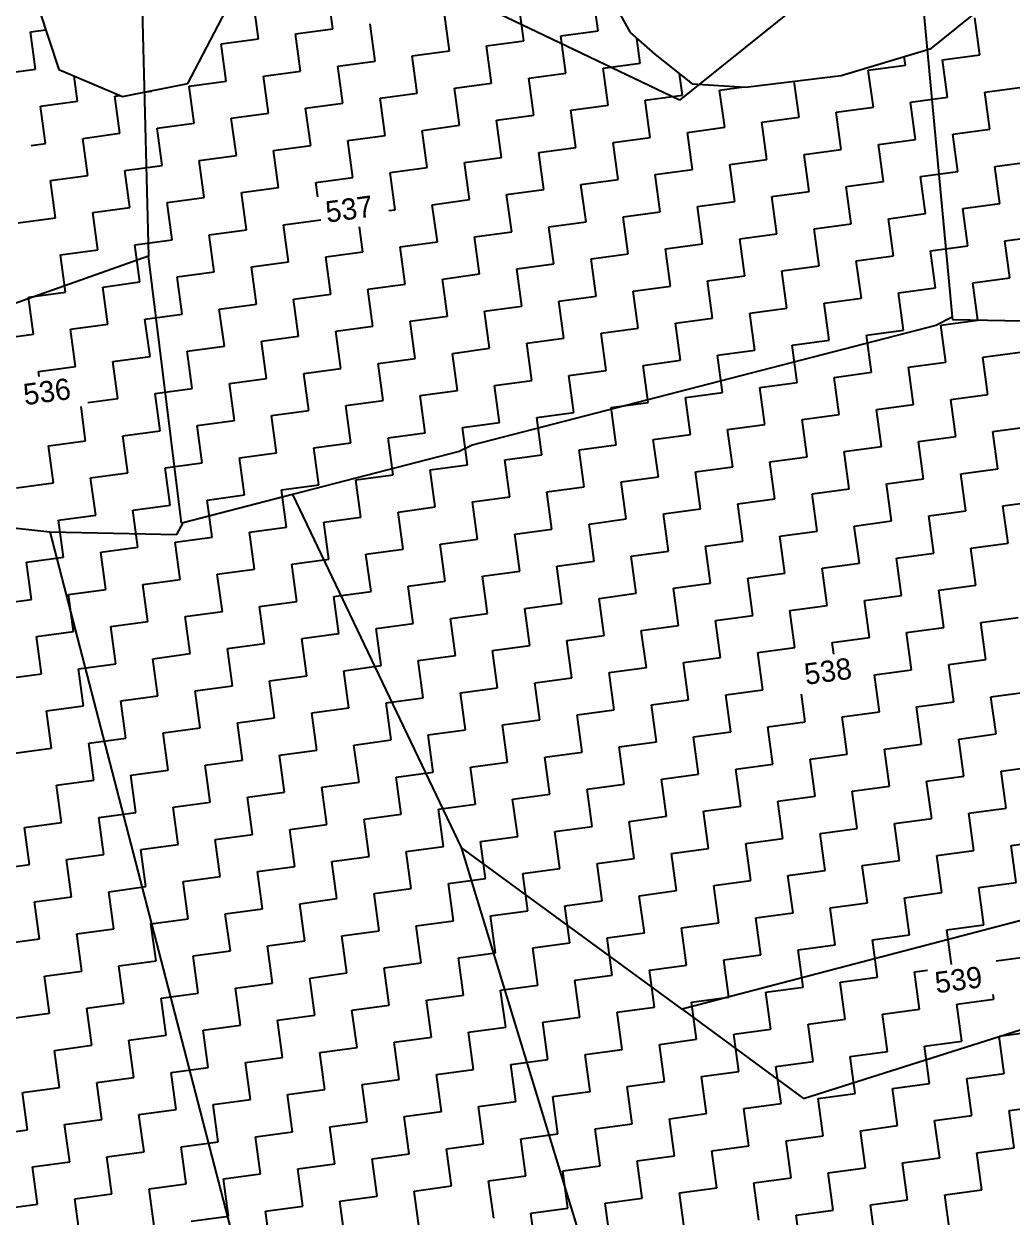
# Model space of a CAD drawing. Header units: metres. Extents: x 318393 to 319412, y 1868341 to 1869380.
# Drawn here: x 318890.7 to 318993.3, y 1869086 to 1869209.9 of the extents above; entities that cross this region are included whole.
import ezdxf

# ---------------------------------------------------------------- set-up
doc = ezdxf.new("R2010")
doc.units = ezdxf.units.M
doc.header["$LTSCALE"] = 0.3
doc.header["$MEASUREMENT"] = 0
for name, color, linetype in [('POLY_HATCH', 12, 'CONTINUOUS'), ('POLY_PARCEL', 6, 'CONTINUOUS'), ('TEXT_PARCEL', 7, 'CONTINUOUS')]:
    doc.layers.add(name, color=color, linetype=linetype)
doc.styles.add('TEXT_MAP', font='')
doc.styles.get('TEXT_MAP').set_extended_font_data('Kruti Dev 050')

msp = doc.modelspace()

# ---------------------------------------------------------------- linework, layer by layer
at = {"layer": 'POLY_HATCH'}
for p, q in [((318907.74, 1869203.68), (318913.4, 1869214.6)), ((318951.15, 1869213.56), (318953.66, 1869208.98)), ((318984.91, 1869207.34), (318991.86, 1869212.95)), ((318892.28, 1869211.34), (318894.34, 1869205.14)), ((318953.66, 1869208.98), (318956.26, 1869206.71)), ((318975.54, 1869204.51), (318984.91, 1869207.34)), ((318956.26, 1869206.71), (318960.07, 1869203.65)), ((318894.34, 1869205.14), (318900.95, 1869202.35)), ((318965.61, 1869203.33), (318975.54, 1869204.51)), ((318900.95, 1869202.35), (318907.74, 1869203.68)), ((318960.07, 1869203.65), (318965.61, 1869203.33))]:
    msp.add_line(p, q, dxfattribs=at)
at = {"layer": 'POLY_HATCH', "linetype": 'Continuous'}
for p, q in [((318922.78, 1869209.36), (318922.26, 1869213.22)), ((318950.32, 1869209.16), (318949.79, 1869213.02)), ((318915.06, 1869208.32), (318914.54, 1869212.18)), ((318942.6, 1869208.11), (318942.08, 1869211.97)), ((318934.88, 1869207.07), (318934.36, 1869210.93)), ((318989.95, 1869206.66), (318989.43, 1869210.52)), ((318891.38, 1869209.05), (318892.97, 1869209.26)), ((318918.92, 1869208.84), (318922.78, 1869209.36)), ((318927.16, 1869206.03), (318926.64, 1869209.89)), ((318891.9, 1869205.19), (318891.38, 1869209.05)), ((318911.2, 1869207.8), (318915.06, 1869208.32)), ((318919.44, 1869204.98), (318918.92, 1869208.84)), ((318938.74, 1869207.59), (318942.6, 1869208.11)), ((318946.46, 1869208.64), (318950.32, 1869209.16)), ((318946.98, 1869204.78), (318946.46, 1869208.64)), ((318954.7, 1869205.82), (318954.35, 1869208.37)), ((318911.72, 1869203.94), (318911.2, 1869207.8)), ((318931.02, 1869206.55), (318934.88, 1869207.07)), ((318939.26, 1869203.73), (318938.74, 1869207.59)), ((318923.3, 1869205.51), (318927.16, 1869206.03)), ((318923.82, 1869201.65), (318923.3, 1869205.51)), ((318931.54, 1869202.69), (318931.02, 1869206.55)), ((318950.84, 1869205.3), (318954.7, 1869205.82)), ((318978.37, 1869205.09), (318982.23, 1869205.61)), ((318982.23, 1869205.61), (318982.11, 1869206.49)), ((318986.09, 1869206.14), (318989.95, 1869206.66)), ((318986.61, 1869202.28), (318986.09, 1869206.14)), ((318888.04, 1869204.67), (318891.9, 1869205.19)), ((318896.29, 1869201.85), (318895.93, 1869204.47)), ((318915.58, 1869204.46), (318919.44, 1869204.98)), ((318916.1, 1869200.6), (318915.58, 1869204.46)), ((318943.12, 1869204.26), (318946.98, 1869204.78)), ((318943.64, 1869200.4), (318943.12, 1869204.26)), ((318951.36, 1869201.44), (318950.84, 1869205.3)), ((318959.08, 1869202.48), (318958.78, 1869204.69)), ((318978.9, 1869201.23), (318978.37, 1869205.09)), ((318907.86, 1869203.42), (318911.72, 1869203.94)), ((318908.38, 1869199.56), (318907.86, 1869203.42)), ((318935.4, 1869203.21), (318939.26, 1869203.73)), ((318935.92, 1869199.35), (318935.4, 1869203.21)), ((318962.94, 1869203), (318965.44, 1869203.34)), ((318963.46, 1869199.15), (318962.94, 1869203)), ((318971.18, 1869200.19), (318970.67, 1869203.93)), ((318990.47, 1869202.8), (318994.33, 1869203.32)), ((318892.43, 1869201.33), (318896.29, 1869201.85)), ((318900.14, 1869202.38), (318900.71, 1869202.45)), ((318900.67, 1869198.52), (318900.14, 1869202.38)), ((318903.21, 1869202.79), (318904, 1869202.9)), ((318904, 1869202.9), (318904, 1869202.94)), ((318927.68, 1869202.17), (318931.54, 1869202.69)), ((318928.2, 1869198.31), (318927.68, 1869202.17)), ((318955.22, 1869201.96), (318959.08, 1869202.48)), ((318955.74, 1869198.1), (318955.22, 1869201.96)), ((318982.76, 1869201.75), (318986.61, 1869202.28)), ((318983.28, 1869197.89), (318982.76, 1869201.75)), ((318991, 1869198.94), (318990.47, 1869202.8)), ((318892.95, 1869197.47), (318892.43, 1869201.33)), ((318912.24, 1869200.08), (318916.1, 1869200.6)), ((318919.96, 1869201.12), (318923.82, 1869201.65)), ((318920.48, 1869197.27), (318919.96, 1869201.12)), ((318947.5, 1869200.92), (318951.36, 1869201.44)), ((318948.02, 1869197.06), (318947.5, 1869200.92)), ((318975.04, 1869200.71), (318978.9, 1869201.23)), ((318975.56, 1869196.85), (318975.04, 1869200.71)), ((318904.53, 1869199.04), (318908.38, 1869199.56)), ((318912.77, 1869196.22), (318912.24, 1869200.08)), ((318932.06, 1869198.83), (318935.92, 1869199.35)), ((318939.78, 1869199.87), (318943.64, 1869200.4)), ((318940.3, 1869196.01), (318939.78, 1869199.87)), ((318967.32, 1869199.67), (318971.18, 1869200.19)), ((318967.84, 1869195.81), (318967.32, 1869199.67)), ((318896.81, 1869197.99), (318900.67, 1869198.52)), ((318905.05, 1869195.18), (318904.53, 1869199.04)), ((318924.34, 1869197.79), (318928.2, 1869198.31)), ((318932.58, 1869194.97), (318932.06, 1869198.83)), ((318951.88, 1869197.58), (318955.74, 1869198.1)), ((318959.6, 1869198.62), (318963.46, 1869199.15)), ((318960.12, 1869194.76), (318959.6, 1869198.62)), ((318987.14, 1869198.42), (318991, 1869198.94)), ((318987.66, 1869194.56), (318987.14, 1869198.42)), ((318891.47, 1869197.27), (318892.95, 1869197.47)), ((318897.33, 1869194.13), (318896.81, 1869197.99)), ((318916.63, 1869196.74), (318920.48, 1869197.27)), ((318924.87, 1869193.93), (318924.34, 1869197.79)), ((318944.16, 1869196.54), (318948.02, 1869197.06)), ((318952.4, 1869193.72), (318951.88, 1869197.58)), ((318971.7, 1869196.33), (318975.56, 1869196.85)), ((318979.42, 1869197.37), (318983.28, 1869197.89)), ((318979.94, 1869193.51), (318979.42, 1869197.37)), ((318908.91, 1869195.7), (318912.77, 1869196.22)), ((318909.43, 1869191.84), (318908.91, 1869195.7)), ((318917.15, 1869192.88), (318916.63, 1869196.74)), ((318936.44, 1869195.49), (318940.3, 1869196.01)), ((318944.68, 1869192.68), (318944.16, 1869196.54)), ((318963.98, 1869195.29), (318967.84, 1869195.81)), ((318972.22, 1869192.47), (318971.7, 1869196.33)), ((318991.52, 1869195.08), (318995.38, 1869195.6)), ((318901.19, 1869194.66), (318905.05, 1869195.18)), ((318901.71, 1869190.8), (318901.19, 1869194.66)), ((318928.73, 1869194.45), (318932.58, 1869194.97)), ((318929.25, 1869190.59), (318928.73, 1869194.45)), ((318936.97, 1869191.63), (318936.44, 1869195.49)), ((318956.26, 1869194.24), (318960.12, 1869194.76)), ((318964.5, 1869191.43), (318963.98, 1869195.29)), ((318983.8, 1869194.04), (318987.66, 1869194.56)), ((318992.04, 1869191.22), (318991.52, 1869195.08)), ((318893.47, 1869193.61), (318897.33, 1869194.13)), ((318893.99, 1869189.75), (318893.47, 1869193.61)), ((318921.01, 1869193.41), (318924.87, 1869193.93)), ((318921.21, 1869191.91), (318921.01, 1869193.41)), ((318948.54, 1869193.2), (318952.4, 1869193.72)), ((318949.07, 1869189.34), (318948.54, 1869193.2)), ((318956.78, 1869190.38), (318956.26, 1869194.24)), ((318976.08, 1869192.99), (318979.94, 1869193.51)), ((318984.32, 1869190.18), (318983.8, 1869194.04)), ((318905.57, 1869191.32), (318909.43, 1869191.84)), ((318913.29, 1869192.36), (318917.15, 1869192.88)), ((318913.81, 1869188.5), (318913.29, 1869192.36)), ((318940.82, 1869192.16), (318944.68, 1869192.68)), ((318941.35, 1869188.3), (318940.82, 1869192.16)), ((318968.36, 1869191.95), (318972.22, 1869192.47)), ((318968.88, 1869188.09), (318968.36, 1869191.95)), ((318976.6, 1869189.13), (318976.08, 1869192.99)), ((318897.85, 1869190.28), (318901.71, 1869190.8)), ((318906.09, 1869187.46), (318905.57, 1869191.32)), ((318933.11, 1869191.11), (318936.97, 1869191.63)), ((318933.63, 1869187.25), (318933.11, 1869191.11)), ((318960.64, 1869190.91), (318964.5, 1869191.43)), ((318961.16, 1869187.05), (318960.64, 1869190.91)), ((318988.18, 1869190.7), (318992.04, 1869191.22)), ((318988.7, 1869186.84), (318988.18, 1869190.7)), ((318890.13, 1869189.23), (318893.99, 1869189.75)), ((318898.37, 1869186.42), (318897.85, 1869190.28)), ((318917.67, 1869189.02), (318921.52, 1869189.55)), ((318928.6, 1869190.5), (318929.25, 1869190.59)), ((318952.92, 1869189.86), (318956.78, 1869190.38)), ((318953.45, 1869186), (318952.92, 1869189.86)), ((318980.46, 1869189.65), (318984.32, 1869190.18)), ((318980.98, 1869185.8), (318980.46, 1869189.65)), ((318909.95, 1869187.98), (318913.81, 1869188.5)), ((318918.19, 1869185.17), (318917.67, 1869189.02)), ((318925.91, 1869186.21), (318925.56, 1869188.8)), ((318937.49, 1869187.77), (318941.35, 1869188.3)), ((318945.21, 1869188.82), (318949.07, 1869189.34)), ((318945.73, 1869184.96), (318945.21, 1869188.82)), ((318972.74, 1869188.61), (318976.6, 1869189.13)), ((318973.26, 1869184.75), (318972.74, 1869188.61)), ((318902.23, 1869186.94), (318906.09, 1869187.46)), ((318902.75, 1869183.08), (318902.23, 1869186.94)), ((318910.47, 1869184.12), (318909.95, 1869187.98)), ((318929.77, 1869186.73), (318933.63, 1869187.25)), ((318938.01, 1869183.92), (318937.49, 1869187.77)), ((318957.31, 1869186.52), (318961.16, 1869187.05)), ((318965.02, 1869187.57), (318968.88, 1869188.09)), ((318965.55, 1869183.71), (318965.02, 1869187.57)), ((318992.56, 1869187.36), (318996.42, 1869187.88)), ((318993.08, 1869183.5), (318992.56, 1869187.36)), ((318894.51, 1869185.89), (318898.37, 1869186.42)), ((318895.03, 1869182.04), (318894.51, 1869185.89)), ((318922.05, 1869185.69), (318925.91, 1869186.21)), ((318922.57, 1869181.83), (318922.05, 1869185.69)), ((318930.29, 1869182.87), (318929.77, 1869186.73)), ((318949.59, 1869185.48), (318953.45, 1869186)), ((318957.83, 1869182.66), (318957.31, 1869186.52)), ((318977.12, 1869185.27), (318980.98, 1869185.8)), ((318984.84, 1869186.32), (318988.7, 1869186.84)), ((318985.36, 1869182.46), (318984.84, 1869186.32)), ((318914.33, 1869184.64), (318918.19, 1869185.17)), ((318914.85, 1869180.78), (318914.33, 1869184.64)), ((318941.87, 1869184.44), (318945.73, 1869184.96)), ((318942.39, 1869180.58), (318941.87, 1869184.44)), ((318950.11, 1869181.62), (318949.59, 1869185.48)), ((318969.41, 1869184.23), (318973.26, 1869184.75)), ((318977.65, 1869181.41), (318977.12, 1869185.27)), ((318906.61, 1869183.6), (318910.47, 1869184.12)), ((318907.13, 1869179.74), (318906.61, 1869183.6)), ((318934.15, 1869183.39), (318938.01, 1869183.92)), ((318934.67, 1869179.53), (318934.15, 1869183.39)), ((318961.69, 1869183.19), (318965.55, 1869183.71)), ((318962.21, 1869179.33), (318961.69, 1869183.19)), ((318969.93, 1869180.37), (318969.41, 1869184.23)), ((318989.22, 1869182.98), (318993.08, 1869183.5)), ((318891.18, 1869181.51), (318895.03, 1869182.04)), ((318898.89, 1869182.56), (318902.75, 1869183.08)), ((318899.42, 1869178.7), (318898.89, 1869182.56)), ((318926.43, 1869182.35), (318930.29, 1869182.87)), ((318926.95, 1869178.49), (318926.43, 1869182.35)), ((318953.97, 1869182.14), (318957.83, 1869182.66)), ((318954.49, 1869178.28), (318953.97, 1869182.14)), ((318981.5, 1869181.94), (318985.36, 1869182.46)), ((318982.03, 1869178.08), (318981.5, 1869181.94)), ((318989.75, 1869179.12), (318989.22, 1869182.98)), ((318891.7, 1869177.65), (318891.18, 1869181.51)), ((318910.99, 1869180.26), (318914.85, 1869180.78)), ((318918.71, 1869181.31), (318922.57, 1869181.83)), ((318919.23, 1869177.45), (318918.71, 1869181.31)), ((318946.25, 1869181.1), (318950.11, 1869181.62)), ((318946.77, 1869177.24), (318946.25, 1869181.1)), ((318973.79, 1869180.89), (318977.65, 1869181.41)), ((318974.31, 1869177.03), (318973.79, 1869180.89)), ((318903.28, 1869179.22), (318907.13, 1869179.74)), ((318911.52, 1869176.4), (318910.99, 1869180.26)), ((318930.81, 1869179.01), (318934.67, 1869179.53)), ((318938.53, 1869180.06), (318942.39, 1869180.58)), ((318939.05, 1869176.2), (318938.53, 1869180.06)), ((318966.07, 1869179.85), (318969.93, 1869180.37)), ((318966.59, 1869175.99), (318966.07, 1869179.85)), ((318895.56, 1869178.18), (318899.42, 1869178.7)), ((318903.8, 1869175.36), (318903.28, 1869179.22)), ((318923.09, 1869177.97), (318926.95, 1869178.49)), ((318931.33, 1869175.15), (318930.81, 1869179.01)), ((318950.63, 1869177.76), (318954.49, 1869178.28)), ((318958.35, 1869178.81), (318962.21, 1869179.33)), ((318958.87, 1869174.95), (318958.35, 1869178.81)), ((318985.89, 1869178.6), (318989.75, 1869179.12)), ((318986.41, 1869174.74), (318985.89, 1869178.6)), ((318887.84, 1869177.13), (318891.7, 1869177.65)), ((318896.08, 1869174.32), (318895.56, 1869178.18)), ((318915.37, 1869176.93), (318919.23, 1869177.45)), ((318923.62, 1869174.11), (318923.09, 1869177.97)), ((318942.91, 1869176.72), (318946.77, 1869177.24)), ((318951.15, 1869173.9), (318950.63, 1869177.76)), ((318970.45, 1869176.51), (318974.31, 1869177.03)), ((318978.17, 1869177.55), (318982.03, 1869178.08)), ((318978.69, 1869173.7), (318978.17, 1869177.55)), ((318907.66, 1869175.88), (318911.52, 1869176.4)), ((318908.18, 1869172.02), (318907.66, 1869175.88)), ((318915.9, 1869173.07), (318915.37, 1869176.93)), ((318935.19, 1869175.67), (318939.05, 1869176.2)), ((318943.43, 1869172.86), (318942.91, 1869176.72)), ((318962.73, 1869175.47), (318966.59, 1869175.99)), ((318970.97, 1869172.65), (318970.45, 1869176.51)), ((318990.27, 1869175.26), (318994.13, 1869175.78)), ((318899.94, 1869174.84), (318903.8, 1869175.36)), ((318900.46, 1869170.98), (318899.94, 1869174.84)), ((318927.47, 1869174.63), (318931.33, 1869175.15)), ((318928, 1869170.77), (318927.47, 1869174.63)), ((318935.71, 1869171.82), (318935.19, 1869175.67)), ((318955.01, 1869174.42), (318958.87, 1869174.95)), ((318963.25, 1869171.61), (318962.73, 1869175.47)), ((318982.55, 1869174.22), (318986.41, 1869174.74)), ((318990.79, 1869171.4), (318990.27, 1869175.26)), ((318892.22, 1869173.79), (318896.08, 1869174.32)), ((318892.29, 1869173.27), (318892.22, 1869173.79)), ((318919.76, 1869173.59), (318923.62, 1869174.11)), ((318920.28, 1869169.73), (318919.76, 1869173.59)), ((318947.29, 1869173.38), (318951.15, 1869173.9)), ((318947.81, 1869169.52), (318947.29, 1869173.38)), ((318955.53, 1869170.57), (318955.01, 1869174.42)), ((318974.83, 1869173.17), (318978.69, 1869173.7)), ((318983.07, 1869170.36), (318982.55, 1869174.22)), ((318904.32, 1869171.5), (318908.18, 1869172.02)), ((318912.04, 1869172.54), (318915.9, 1869173.07)), ((318912.56, 1869168.68), (318912.04, 1869172.54)), ((318939.57, 1869172.34), (318943.43, 1869172.86)), ((318940.1, 1869168.48), (318939.57, 1869172.34)), ((318967.11, 1869172.13), (318970.97, 1869172.65)), ((318967.63, 1869168.27), (318967.11, 1869172.13)), ((318975.35, 1869169.31), (318974.83, 1869173.17)), ((318897.36, 1869170.56), (318900.46, 1869170.98)), ((318904.84, 1869167.64), (318904.32, 1869171.5)), ((318924.14, 1869170.25), (318928, 1869170.77)), ((318931.86, 1869171.29), (318935.71, 1869171.82)), ((318932.38, 1869167.43), (318931.86, 1869171.29)), ((318959.39, 1869171.09), (318963.25, 1869171.61)), ((318959.91, 1869167.23), (318959.39, 1869171.09)), ((318986.93, 1869170.88), (318990.79, 1869171.4)), ((318987.45, 1869167.02), (318986.93, 1869170.88)), ((318897.12, 1869166.6), (318896.64, 1869170.16)), ((318916.42, 1869169.21), (318920.28, 1869169.73)), ((318924.66, 1869166.39), (318924.14, 1869170.25)), ((318951.67, 1869170.04), (318955.53, 1869170.57)), ((318952.2, 1869166.18), (318951.67, 1869170.04)), ((318979.21, 1869169.84), (318983.07, 1869170.36)), ((318979.73, 1869165.98), (318979.21, 1869169.84)), ((318908.7, 1869168.16), (318912.56, 1869168.68)), ((318916.94, 1869165.35), (318916.42, 1869169.21)), ((318936.24, 1869167.96), (318940.1, 1869168.48)), ((318943.96, 1869169), (318947.81, 1869169.52)), ((318944.48, 1869165.14), (318943.96, 1869169)), ((318971.49, 1869168.79), (318975.35, 1869169.31)), ((318972.01, 1869164.93), (318971.49, 1869168.79)), ((318900.98, 1869167.12), (318904.84, 1869167.64)), ((318901.5, 1869163.26), (318900.98, 1869167.12)), ((318909.22, 1869164.3), (318908.7, 1869168.16)), ((318928.52, 1869166.91), (318932.38, 1869167.43)), ((318936.76, 1869164.1), (318936.24, 1869167.96)), ((318956.05, 1869166.71), (318959.91, 1869167.23)), ((318963.77, 1869167.75), (318967.63, 1869168.27)), ((318964.3, 1869163.89), (318963.77, 1869167.75)), ((318991.31, 1869167.54), (318995.17, 1869168.06)), ((318991.83, 1869163.68), (318991.31, 1869167.54)), ((318893.26, 1869166.08), (318897.12, 1869166.6)), ((318893.78, 1869162.22), (318893.26, 1869166.08)), ((318920.8, 1869165.87), (318924.66, 1869166.39)), ((318921.32, 1869162.01), (318920.8, 1869165.87)), ((318929.04, 1869163.05), (318928.52, 1869166.91)), ((318948.34, 1869165.66), (318952.2, 1869166.18)), ((318956.58, 1869162.85), (318956.05, 1869166.71)), ((318975.87, 1869165.46), (318979.73, 1869165.98)), ((318983.59, 1869166.5), (318987.45, 1869167.02)), ((318984.11, 1869162.64), (318983.59, 1869166.5)), ((318913.08, 1869164.83), (318916.94, 1869165.35)), ((318913.6, 1869160.97), (318913.08, 1869164.83)), ((318940.62, 1869164.62), (318944.48, 1869165.14)), ((318941.14, 1869160.76), (318940.62, 1869164.62)), ((318948.86, 1869161.8), (318948.34, 1869165.66)), ((318968.15, 1869164.41), (318972.01, 1869164.93)), ((318976.39, 1869161.6), (318975.87, 1869165.46)), ((318905.36, 1869163.78), (318909.22, 1869164.3)), ((318905.88, 1869159.92), (318905.36, 1869163.78)), ((318932.9, 1869163.58), (318936.76, 1869164.1)), ((318933.42, 1869159.72), (318932.9, 1869163.58)), ((318960.44, 1869163.37), (318964.3, 1869163.89)), ((318960.96, 1869159.51), (318960.44, 1869163.37)), ((318968.68, 1869160.55), (318968.15, 1869164.41)), ((318987.97, 1869163.16), (318991.83, 1869163.68)), ((318889.93, 1869161.7), (318893.78, 1869162.22)), ((318897.64, 1869162.74), (318901.5, 1869163.26)), ((318898.17, 1869158.88), (318897.64, 1869162.74)), ((318925.18, 1869162.53), (318929.04, 1869163.05)), ((318925.7, 1869158.67), (318925.18, 1869162.53)), ((318952.72, 1869162.32), (318956.58, 1869162.85)), ((318953.24, 1869158.47), (318952.72, 1869162.32)), ((318980.25, 1869162.12), (318984.11, 1869162.64)), ((318980.78, 1869158.26), (318980.25, 1869162.12)), ((318988.49, 1869159.3), (318987.97, 1869163.16)), ((318909.74, 1869160.44), (318913.6, 1869160.97)), ((318917.46, 1869161.49), (318921.32, 1869162.01)), ((318917.98, 1869157.63), (318917.46, 1869161.49)), ((318945, 1869161.28), (318948.86, 1869161.8)), ((318945.52, 1869157.42), (318945, 1869161.28)), ((318972.54, 1869161.07), (318976.39, 1869161.6)), ((318973.06, 1869157.21), (318972.54, 1869161.07)), ((318902.02, 1869159.4), (318905.88, 1869159.92)), ((318910.27, 1869156.59), (318909.74, 1869160.44)), ((318929.56, 1869159.19), (318933.42, 1869159.72)), ((318937.28, 1869160.24), (318941.14, 1869160.76)), ((318937.8, 1869156.38), (318937.28, 1869160.24)), ((318964.82, 1869160.03), (318968.68, 1869160.55)), ((318965.34, 1869156.17), (318964.82, 1869160.03)), ((318992.35, 1869159.82), (318996.21, 1869160.35)), ((318992.88, 1869155.96), (318992.35, 1869159.82)), ((318894.31, 1869158.36), (318898.17, 1869158.88)), ((318902.55, 1869155.54), (318902.02, 1869159.4)), ((318921.84, 1869158.15), (318925.7, 1869158.67)), ((318930.08, 1869155.33), (318929.56, 1869159.19)), ((318949.38, 1869157.94), (318953.24, 1869158.47)), ((318957.1, 1869158.99), (318960.96, 1869159.51)), ((318957.62, 1869155.13), (318957.1, 1869158.99)), ((318984.64, 1869158.78), (318988.49, 1869159.3)), ((318985.16, 1869154.92), (318984.64, 1869158.78)), ((318894.83, 1869154.5), (318894.31, 1869158.36)), ((318914.12, 1869157.11), (318917.98, 1869157.63)), ((318922.36, 1869154.29), (318921.84, 1869158.15)), ((318941.66, 1869156.9), (318945.52, 1869157.42)), ((318949.9, 1869154.08), (318949.38, 1869157.94)), ((318969.2, 1869156.69), (318973.06, 1869157.21)), ((318976.92, 1869157.74), (318980.78, 1869158.26)), ((318977.44, 1869153.88), (318976.92, 1869157.74)), ((318906.41, 1869156.06), (318910.27, 1869156.59)), ((318906.93, 1869152.2), (318906.41, 1869156.06)), ((318914.65, 1869153.25), (318914.12, 1869157.11)), ((318933.94, 1869155.86), (318937.8, 1869156.38)), ((318942.18, 1869153.04), (318941.66, 1869156.9)), ((318961.48, 1869155.65), (318965.34, 1869156.17)), ((318969.72, 1869152.83), (318969.2, 1869156.69)), ((318989.02, 1869155.44), (318992.88, 1869155.96)), ((318898.69, 1869155.02), (318902.55, 1869155.54)), ((318899.21, 1869151.16), (318898.69, 1869155.02)), ((318926.22, 1869154.81), (318930.08, 1869155.33)), ((318926.75, 1869150.95), (318926.22, 1869154.81)), ((318934.46, 1869152), (318933.94, 1869155.86)), ((318953.76, 1869154.61), (318957.62, 1869155.13)), ((318962, 1869151.79), (318961.48, 1869155.65)), ((318981.3, 1869154.4), (318985.16, 1869154.92)), ((318989.54, 1869151.58), (318989.02, 1869155.44)), ((318890.97, 1869153.98), (318894.83, 1869154.5)), ((318891.49, 1869150.12), (318890.97, 1869153.98)), ((318918.51, 1869153.77), (318922.36, 1869154.29)), ((318919.03, 1869149.91), (318918.51, 1869153.77)), ((318946.04, 1869153.56), (318949.9, 1869154.08)), ((318946.56, 1869149.7), (318946.04, 1869153.56)), ((318954.28, 1869150.75), (318953.76, 1869154.61)), ((318973.58, 1869153.36), (318977.44, 1869153.88)), ((318981.82, 1869150.54), (318981.3, 1869154.4)), ((318903.07, 1869151.68), (318906.93, 1869152.2)), ((318910.79, 1869152.73), (318914.65, 1869153.25)), ((318911.31, 1869148.87), (318910.79, 1869152.73)), ((318938.32, 1869152.52), (318942.18, 1869153.04)), ((318938.85, 1869148.66), (318938.32, 1869152.52)), ((318965.86, 1869152.31), (318969.72, 1869152.83)), ((318966.38, 1869148.45), (318965.86, 1869152.31)), ((318974.1, 1869149.5), (318973.58, 1869153.36)), ((318895.35, 1869150.64), (318899.21, 1869151.16)), ((318903.59, 1869147.82), (318903.07, 1869151.68)), ((318922.89, 1869150.43), (318926.75, 1869150.95)), ((318930.61, 1869151.48), (318934.46, 1869152)), ((318931.13, 1869147.62), (318930.61, 1869151.48)), ((318958.14, 1869151.27), (318962, 1869151.79)), ((318958.66, 1869147.41), (318958.14, 1869151.27)), ((318985.68, 1869151.06), (318989.54, 1869151.58)), ((318986.2, 1869147.2), (318985.68, 1869151.06)), ((318887.63, 1869149.6), (318891.49, 1869150.12)), ((318895.87, 1869146.78), (318895.35, 1869150.64)), ((318915.17, 1869149.39), (318919.03, 1869149.91)), ((318923.41, 1869146.57), (318922.89, 1869150.43)), ((318950.42, 1869150.22), (318954.28, 1869150.75)), ((318950.95, 1869146.37), (318950.42, 1869150.22)), ((318977.96, 1869150.02), (318981.82, 1869150.54)), ((318978.48, 1869146.16), (318977.96, 1869150.02)), ((318907.45, 1869148.34), (318911.31, 1869148.87)), ((318915.69, 1869145.53), (318915.17, 1869149.39)), ((318934.99, 1869148.14), (318938.85, 1869148.66)), ((318942.7, 1869149.18), (318946.56, 1869149.7)), ((318943.23, 1869145.32), (318942.7, 1869149.18)), ((318970.24, 1869148.97), (318974.1, 1869149.5)), ((318970.76, 1869145.12), (318970.24, 1869148.97)), ((318899.73, 1869147.3), (318903.59, 1869147.82)), ((318900.25, 1869143.44), (318899.73, 1869147.3)), ((318907.97, 1869144.49), (318907.45, 1869148.34)), ((318927.27, 1869147.09), (318931.13, 1869147.62)), ((318935.51, 1869144.28), (318934.99, 1869148.14)), ((318954.8, 1869146.89), (318958.66, 1869147.41)), ((318962.52, 1869147.93), (318966.38, 1869148.45)), ((318963.04, 1869144.07), (318962.52, 1869147.93)), ((318990.06, 1869147.72), (318993.92, 1869148.25)), ((318990.58, 1869143.86), (318990.06, 1869147.72)), ((318892.01, 1869146.26), (318895.87, 1869146.78)), ((318892.53, 1869142.4), (318892.01, 1869146.26)), ((318919.55, 1869146.05), (318923.41, 1869146.57)), ((318920.07, 1869142.19), (318919.55, 1869146.05)), ((318927.79, 1869143.24), (318927.27, 1869147.09)), ((318947.09, 1869145.84), (318950.95, 1869146.37)), ((318955.33, 1869143.03), (318954.8, 1869146.89)), ((318974.62, 1869145.64), (318978.48, 1869146.16)), ((318982.34, 1869146.68), (318986.2, 1869147.2)), ((318982.86, 1869142.82), (318982.34, 1869146.68)), ((318911.83, 1869145.01), (318915.69, 1869145.53)), ((318912.35, 1869141.15), (318911.83, 1869145.01)), ((318939.37, 1869144.8), (318943.23, 1869145.32)), ((318939.89, 1869140.94), (318939.37, 1869144.8)), ((318947.61, 1869141.98), (318947.09, 1869145.84)), ((318966.9, 1869144.59), (318970.76, 1869145.12)), ((318974.79, 1869144.43), (318974.62, 1869145.64)), ((318904.11, 1869143.96), (318907.97, 1869144.49)), ((318904.63, 1869140.1), (318904.11, 1869143.96)), ((318931.65, 1869143.76), (318935.51, 1869144.28)), ((318932.17, 1869139.9), (318931.65, 1869143.76)), ((318959.19, 1869143.55), (318963.04, 1869144.07)), ((318959.71, 1869139.69), (318959.19, 1869143.55)), ((318967.43, 1869140.73), (318966.9, 1869144.59)), ((318986.72, 1869143.34), (318990.58, 1869143.86)), ((318888.67, 1869141.88), (318892.53, 1869142.4)), ((318896.39, 1869142.92), (318900.25, 1869143.44)), ((318896.91, 1869139.06), (318896.39, 1869142.92)), ((318923.93, 1869142.71), (318927.79, 1869143.24)), ((318924.45, 1869138.85), (318923.93, 1869142.71)), ((318951.47, 1869142.51), (318955.33, 1869143.03)), ((318951.99, 1869138.65), (318951.47, 1869142.51)), ((318979, 1869142.3), (318982.86, 1869142.82)), ((318979.53, 1869138.44), (318979, 1869142.3)), ((318987.24, 1869139.48), (318986.72, 1869143.34)), ((318908.49, 1869140.63), (318912.35, 1869141.15)), ((318916.21, 1869141.67), (318920.07, 1869142.19)), ((318916.73, 1869137.81), (318916.21, 1869141.67)), ((318943.75, 1869141.46), (318947.61, 1869141.98)), ((318944.27, 1869137.6), (318943.75, 1869141.46)), ((318900.77, 1869139.58), (318904.63, 1869140.1)), ((318909.01, 1869136.77), (318908.49, 1869140.63)), ((318928.31, 1869139.38), (318932.17, 1869139.9)), ((318936.03, 1869140.42), (318939.89, 1869140.94)), ((318936.55, 1869136.56), (318936.03, 1869140.42)), ((318963.57, 1869140.21), (318967.43, 1869140.73)), ((318964.09, 1869136.35), (318963.57, 1869140.21)), ((318971.81, 1869137.4), (318971.42, 1869140.27)), ((318991.1, 1869140.01), (318994.96, 1869140.53)), ((318991.63, 1869136.15), (318991.1, 1869140.01)), ((318893.06, 1869138.54), (318896.91, 1869139.06)), ((318901.3, 1869135.72), (318900.77, 1869139.58)), ((318920.59, 1869138.33), (318924.45, 1869138.85)), ((318928.83, 1869135.52), (318928.31, 1869139.38)), ((318948.13, 1869138.13), (318951.99, 1869138.65)), ((318955.85, 1869139.17), (318959.71, 1869139.69)), ((318956.37, 1869135.31), (318955.85, 1869139.17)), ((318983.38, 1869138.96), (318987.24, 1869139.48)), ((318983.91, 1869135.1), (318983.38, 1869138.96)), ((318893.58, 1869134.68), (318893.06, 1869138.54)), ((318912.87, 1869137.29), (318916.73, 1869137.81)), ((318921.11, 1869134.47), (318920.59, 1869138.33)), ((318940.41, 1869137.08), (318944.27, 1869137.6)), ((318948.65, 1869134.27), (318948.13, 1869138.13)), ((318967.95, 1869136.87), (318971.81, 1869137.4)), ((318975.67, 1869137.92), (318979.53, 1869138.44)), ((318976.19, 1869134.06), (318975.67, 1869137.92)), ((318905.16, 1869136.25), (318909.01, 1869136.77)), ((318905.68, 1869132.39), (318905.16, 1869136.25)), ((318913.4, 1869133.43), (318912.87, 1869137.29)), ((318932.69, 1869136.04), (318936.55, 1869136.56)), ((318940.93, 1869133.22), (318940.41, 1869137.08)), ((318960.23, 1869135.83), (318964.09, 1869136.35)), ((318968.47, 1869133.02), (318967.95, 1869136.87)), ((318987.77, 1869135.62), (318991.63, 1869136.15)), ((318897.44, 1869135.2), (318901.3, 1869135.72)), ((318897.96, 1869131.34), (318897.44, 1869135.2)), ((318924.97, 1869134.99), (318928.83, 1869135.52)), ((318925.5, 1869131.14), (318924.97, 1869134.99)), ((318933.21, 1869132.18), (318932.69, 1869136.04)), ((318952.51, 1869134.79), (318956.37, 1869135.31)), ((318960.75, 1869131.97), (318960.23, 1869135.83)), ((318980.05, 1869134.58), (318983.91, 1869135.1)), ((318988.29, 1869131.77), (318987.77, 1869135.62)), ((318889.72, 1869134.16), (318893.58, 1869134.68)), ((318917.25, 1869133.95), (318921.11, 1869134.47)), ((318917.78, 1869130.09), (318917.25, 1869133.95)), ((318944.79, 1869133.74), (318948.65, 1869134.27)), ((318945.31, 1869129.88), (318944.79, 1869133.74)), ((318953.03, 1869130.93), (318952.51, 1869134.79)), ((318972.33, 1869133.54), (318976.19, 1869134.06)), ((318980.57, 1869130.72), (318980.05, 1869134.58)), ((318901.82, 1869131.86), (318905.68, 1869132.39)), ((318909.54, 1869132.91), (318913.4, 1869133.43)), ((318910.06, 1869129.05), (318909.54, 1869132.91)), ((318937.07, 1869132.7), (318940.93, 1869133.22)), ((318937.6, 1869128.84), (318937.07, 1869132.7)), ((318964.61, 1869132.49), (318968.47, 1869133.02)), ((318965.13, 1869128.63), (318964.61, 1869132.49)), ((318972.85, 1869129.68), (318972.33, 1869133.54)), ((318992.15, 1869132.29), (318996.01, 1869132.81)), ((318894.1, 1869130.82), (318897.96, 1869131.34)), ((318902.34, 1869128), (318901.82, 1869131.86)), ((318921.64, 1869130.61), (318925.5, 1869131.14)), ((318929.35, 1869131.66), (318933.21, 1869132.18)), ((318929.88, 1869127.8), (318929.35, 1869131.66)), ((318956.89, 1869131.45), (318960.75, 1869131.97)), ((318957.41, 1869127.59), (318956.89, 1869131.45)), ((318984.43, 1869131.24), (318988.29, 1869131.77)), ((318984.95, 1869127.38), (318984.43, 1869131.24)), ((318992.67, 1869128.43), (318992.15, 1869132.29)), ((318894.62, 1869126.96), (318894.1, 1869130.82)), ((318913.92, 1869129.57), (318917.78, 1869130.09)), ((318922.16, 1869126.75), (318921.64, 1869130.61)), ((318941.45, 1869129.36), (318945.31, 1869129.88)), ((318949.17, 1869130.41), (318953.03, 1869130.93)), ((318949.69, 1869126.55), (318949.17, 1869130.41)), ((318976.71, 1869130.2), (318980.57, 1869130.72)), ((318977.23, 1869126.34), (318976.71, 1869130.2)), ((318906.2, 1869128.53), (318910.06, 1869129.05)), ((318914.44, 1869125.71), (318913.92, 1869129.57)), ((318933.74, 1869128.32), (318937.6, 1869128.84)), ((318941.98, 1869125.5), (318941.45, 1869129.36)), ((318968.99, 1869129.16), (318972.85, 1869129.68)), ((318969.51, 1869125.3), (318968.99, 1869129.16)), ((318898.48, 1869127.48), (318902.34, 1869128)), ((318899, 1869123.62), (318898.48, 1869127.48)), ((318906.72, 1869124.67), (318906.2, 1869128.53)), ((318926.02, 1869127.28), (318929.88, 1869127.8)), ((318934.26, 1869124.46), (318933.74, 1869128.32)), ((318953.55, 1869127.07), (318957.41, 1869127.59)), ((318961.27, 1869128.11), (318965.13, 1869128.63)), ((318961.79, 1869124.25), (318961.27, 1869128.11)), ((318988.81, 1869127.91), (318992.67, 1869128.43)), ((318989.33, 1869124.05), (318988.81, 1869127.91)), ((318890.76, 1869126.44), (318894.62, 1869126.96)), ((318891.28, 1869122.58), (318890.76, 1869126.44)), ((318918.3, 1869126.23), (318922.16, 1869126.75)), ((318918.82, 1869122.37), (318918.3, 1869126.23)), ((318926.54, 1869123.42), (318926.02, 1869127.28)), ((318945.84, 1869126.03), (318949.69, 1869126.55)), ((318954.08, 1869123.21), (318953.55, 1869127.07)), ((318973.37, 1869125.82), (318977.23, 1869126.34)), ((318981.09, 1869126.86), (318984.95, 1869127.38)), ((318981.61, 1869123), (318981.09, 1869126.86)), ((318910.58, 1869125.19), (318914.44, 1869125.71)), ((318911.1, 1869121.33), (318910.58, 1869125.19)), ((318938.12, 1869124.98), (318941.98, 1869125.5)), ((318938.64, 1869121.12), (318938.12, 1869124.98)), ((318946.36, 1869122.17), (318945.84, 1869126.03)), ((318965.65, 1869124.78), (318969.51, 1869125.3)), ((318973.89, 1869121.96), (318973.37, 1869125.82)), ((318993.19, 1869124.57), (318997.05, 1869125.09)), ((318902.86, 1869124.15), (318906.72, 1869124.67)), ((318903.38, 1869120.29), (318902.86, 1869124.15)), ((318930.4, 1869123.94), (318934.26, 1869124.46)), ((318930.92, 1869120.08), (318930.4, 1869123.94)), ((318957.94, 1869123.73), (318961.79, 1869124.25)), ((318958.46, 1869119.87), (318957.94, 1869123.73)), ((318966.18, 1869120.92), (318965.65, 1869124.78)), ((318985.47, 1869123.52), (318989.33, 1869124.05)), ((318993.71, 1869120.71), (318993.19, 1869124.57)), ((318887.42, 1869122.06), (318891.28, 1869122.58)), ((318895.14, 1869123.1), (318899, 1869123.62)), ((318895.66, 1869119.24), (318895.14, 1869123.1)), ((318922.68, 1869122.9), (318926.54, 1869123.42)), ((318923.2, 1869119.04), (318922.68, 1869122.9)), ((318950.22, 1869122.69), (318954.08, 1869123.21)), ((318950.74, 1869118.83), (318950.22, 1869122.69)), ((318977.75, 1869122.48), (318981.61, 1869123)), ((318978.28, 1869118.62), (318977.75, 1869122.48)), ((318985.99, 1869119.67), (318985.47, 1869123.52)), ((318907.24, 1869120.81), (318911.1, 1869121.33)), ((318914.96, 1869121.85), (318918.82, 1869122.37)), ((318915.48, 1869117.99), (318914.96, 1869121.85)), ((318942.5, 1869121.64), (318946.36, 1869122.17)), ((318943.02, 1869117.79), (318942.5, 1869121.64)), ((318970.03, 1869121.44), (318973.89, 1869121.96)), ((318970.56, 1869117.58), (318970.03, 1869121.44)), ((318899.52, 1869119.76), (318903.38, 1869120.29)), ((318907.76, 1869116.95), (318907.24, 1869120.81)), ((318927.06, 1869119.56), (318930.92, 1869120.08)), ((318934.78, 1869120.6), (318938.64, 1869121.12)), ((318935.3, 1869116.74), (318934.78, 1869120.6)), ((318962.32, 1869120.39), (318966.18, 1869120.92)), ((318962.84, 1869116.53), (318962.32, 1869120.39)), ((318989.85, 1869120.19), (318993.71, 1869120.71)), ((318990.37, 1869116.33), (318989.85, 1869120.19)), ((318891.81, 1869118.72), (318895.66, 1869119.24)), ((318900.05, 1869115.91), (318899.52, 1869119.76)), ((318919.34, 1869118.51), (318923.2, 1869119.04)), ((318927.58, 1869115.7), (318927.06, 1869119.56)), ((318946.88, 1869118.31), (318950.74, 1869118.83)), ((318954.6, 1869119.35), (318958.46, 1869119.87)), ((318955.12, 1869115.49), (318954.6, 1869119.35)), ((318982.13, 1869119.14), (318985.99, 1869119.67)), ((318982.66, 1869115.28), (318982.13, 1869119.14)), ((318892.33, 1869114.86), (318891.81, 1869118.72)), ((318911.62, 1869117.47), (318915.48, 1869117.99)), ((318919.86, 1869114.65), (318919.34, 1869118.51)), ((318939.16, 1869117.26), (318943.02, 1869117.79)), ((318947.4, 1869114.45), (318946.88, 1869118.31)), ((318966.7, 1869117.06), (318970.56, 1869117.58)), ((318974.42, 1869118.1), (318978.28, 1869118.62)), ((318974.94, 1869114.24), (318974.42, 1869118.1)), ((318903.9, 1869116.43), (318907.76, 1869116.95)), ((318904.43, 1869112.57), (318903.9, 1869116.43)), ((318912.15, 1869113.61), (318911.62, 1869117.47)), ((318931.44, 1869116.22), (318935.3, 1869116.74)), ((318939.68, 1869113.4), (318939.16, 1869117.26)), ((318958.98, 1869116.01), (318962.84, 1869116.53)), ((318967.22, 1869113.2), (318966.7, 1869117.06)), ((318986.52, 1869115.81), (318990.37, 1869116.33)), ((318896.19, 1869115.38), (318900.05, 1869115.91)), ((318896.71, 1869111.52), (318896.19, 1869115.38)), ((318923.72, 1869115.18), (318927.58, 1869115.7)), ((318924.24, 1869111.32), (318923.72, 1869115.18)), ((318931.96, 1869112.36), (318931.44, 1869116.22)), ((318951.26, 1869114.97), (318955.12, 1869115.49)), ((318959.5, 1869112.15), (318958.98, 1869116.01)), ((318978.8, 1869114.76), (318982.66, 1869115.28)), ((318987, 1869112.2), (318986.52, 1869115.81)), ((318888.47, 1869114.34), (318892.33, 1869114.86)), ((318916, 1869114.13), (318919.86, 1869114.65)), ((318916.53, 1869110.27), (318916, 1869114.13)), ((318943.54, 1869113.93), (318947.4, 1869114.45)), ((318944.06, 1869110.07), (318943.54, 1869113.93)), ((318951.78, 1869111.11), (318951.26, 1869114.97)), ((318971.08, 1869113.72), (318974.94, 1869114.24)), ((318979.32, 1869110.9), (318978.8, 1869114.76)), ((318900.57, 1869112.05), (318904.43, 1869112.57)), ((318908.29, 1869113.09), (318912.15, 1869113.61)), ((318908.81, 1869109.23), (318908.29, 1869113.09)), ((318935.82, 1869112.88), (318939.68, 1869113.4)), ((318936.34, 1869109.02), (318935.82, 1869112.88)), ((318963.36, 1869112.68), (318967.22, 1869113.2)), ((318963.88, 1869108.82), (318963.36, 1869112.68)), ((318971.6, 1869109.86), (318971.08, 1869113.72)), ((318991.65, 1869112.57), (318994.76, 1869112.99)), ((318892.85, 1869111), (318896.71, 1869111.52)), ((318901.09, 1869108.19), (318900.57, 1869112.05)), ((318920.39, 1869110.8), (318924.24, 1869111.32)), ((318928.1, 1869111.84), (318931.96, 1869112.36)), ((318928.63, 1869107.98), (318928.1, 1869111.84)), ((318955.64, 1869111.63), (318959.5, 1869112.15)), ((318956.16, 1869107.77), (318955.64, 1869111.63)), ((318983.18, 1869111.43), (318984.5, 1869111.6)), ((318983.7, 1869107.57), (318983.18, 1869111.43)), ((318893.37, 1869107.14), (318892.85, 1869111)), ((318912.67, 1869109.75), (318916.53, 1869110.27)), ((318920.91, 1869106.94), (318920.39, 1869110.8)), ((318940.2, 1869109.54), (318944.06, 1869110.07)), ((318947.92, 1869110.59), (318951.78, 1869111.11)), ((318948.44, 1869106.73), (318947.92, 1869110.59)), ((318975.46, 1869110.38), (318979.32, 1869110.9)), ((318975.98, 1869106.52), (318975.46, 1869110.38)), ((318904.95, 1869108.71), (318908.81, 1869109.23)), ((318913.19, 1869105.89), (318912.67, 1869109.75)), ((318932.49, 1869108.5), (318936.34, 1869109.02)), ((318940.73, 1869105.69), (318940.2, 1869109.54)), ((318960.02, 1869108.29), (318963.88, 1869108.82)), ((318967.74, 1869109.34), (318971.6, 1869109.86)), ((318968.26, 1869105.48), (318967.74, 1869109.34)), ((318991.42, 1869108.61), (318991.35, 1869109.09)), ((318897.23, 1869107.66), (318901.09, 1869108.19)), ((318897.75, 1869103.81), (318897.23, 1869107.66)), ((318905.47, 1869104.85), (318904.95, 1869108.71)), ((318924.77, 1869107.46), (318928.63, 1869107.98)), ((318933.01, 1869104.64), (318932.49, 1869108.5)), ((318952.3, 1869107.25), (318956.16, 1869107.77)), ((318960.54, 1869104.44), (318960.02, 1869108.29)), ((318987.56, 1869108.09), (318991.42, 1869108.61)), ((318988.08, 1869104.23), (318987.56, 1869108.09)), ((318889.51, 1869106.62), (318893.37, 1869107.14)), ((318917.05, 1869106.41), (318920.91, 1869106.94)), ((318917.57, 1869102.56), (318917.05, 1869106.41)), ((318925.29, 1869103.6), (318924.77, 1869107.46)), ((318944.58, 1869106.21), (318948.44, 1869106.73)), ((318952.83, 1869103.39), (318952.3, 1869107.25)), ((318972.12, 1869106), (318975.98, 1869106.52)), ((318979.84, 1869107.04), (318983.7, 1869107.57)), ((318980.36, 1869103.18), (318979.84, 1869107.04)), ((318909.33, 1869105.37), (318913.19, 1869105.89)), ((318909.85, 1869101.51), (318909.33, 1869105.37)), ((318936.87, 1869105.16), (318940.73, 1869105.69)), ((318937.39, 1869101.3), (318936.87, 1869105.16)), ((318945.11, 1869102.35), (318944.58, 1869106.21)), ((318964.4, 1869104.96), (318968.26, 1869105.48)), ((318972.64, 1869102.14), (318972.12, 1869106)), ((318991.94, 1869104.75), (318995.8, 1869105.27)), ((318901.61, 1869104.33), (318905.47, 1869104.85)), ((318902.13, 1869100.47), (318901.61, 1869104.33)), ((318929.15, 1869104.12), (318933.01, 1869104.64)), ((318929.67, 1869100.26), (318929.15, 1869104.12)), ((318956.68, 1869103.91), (318960.54, 1869104.44)), ((318957.21, 1869100.05), (318956.68, 1869103.91)), ((318964.92, 1869101.1), (318964.4, 1869104.96)), ((318984.22, 1869103.71), (318988.08, 1869104.23)), ((318992.46, 1869100.89), (318991.94, 1869104.75)), ((318893.89, 1869103.28), (318897.75, 1869103.81)), ((318894.41, 1869099.42), (318893.89, 1869103.28)), ((318921.43, 1869103.08), (318925.29, 1869103.6)), ((318921.95, 1869099.22), (318921.43, 1869103.08)), ((318948.97, 1869102.87), (318952.83, 1869103.39)), ((318949.49, 1869099.01), (318948.97, 1869102.87)), ((318976.5, 1869102.66), (318980.36, 1869103.18)), ((318977.02, 1869098.8), (318976.5, 1869102.66)), ((318984.74, 1869099.85), (318984.22, 1869103.71)), ((318905.99, 1869100.99), (318909.85, 1869101.51)), ((318913.71, 1869102.03), (318917.57, 1869102.56)), ((318914.23, 1869098.17), (318913.71, 1869102.03)), ((318941.25, 1869101.83), (318945.11, 1869102.35)), ((318941.77, 1869097.97), (318941.25, 1869101.83)), ((318968.78, 1869101.62), (318972.64, 1869102.14)), ((318969.31, 1869097.76), (318968.78, 1869101.62)), ((318898.27, 1869099.95), (318902.13, 1869100.47)), ((318906.51, 1869097.13), (318905.99, 1869100.99)), ((318925.81, 1869099.74), (318929.67, 1869100.26)), ((318933.53, 1869100.78), (318937.39, 1869101.3)), ((318934.05, 1869096.92), (318933.53, 1869100.78)), ((318961.07, 1869100.58), (318964.92, 1869101.1)), ((318961.59, 1869096.72), (318961.07, 1869100.58)), ((318988.6, 1869100.37), (318992.46, 1869100.89)), ((318989.12, 1869096.51), (318988.6, 1869100.37)), ((318890.55, 1869098.9), (318894.41, 1869099.42)), ((318891.08, 1869095.04), (318890.55, 1869098.9)), ((318898.8, 1869096.09), (318898.27, 1869099.95)), ((318918.09, 1869098.7), (318921.95, 1869099.22)), ((318926.33, 1869095.88), (318925.81, 1869099.74)), ((318945.63, 1869098.49), (318949.49, 1869099.01)), ((318953.35, 1869099.53), (318957.21, 1869100.05)), ((318953.87, 1869095.67), (318953.35, 1869099.53)), ((318980.88, 1869099.33), (318984.74, 1869099.85)), ((318981.41, 1869095.47), (318980.88, 1869099.33)), ((318910.37, 1869097.65), (318914.23, 1869098.17)), ((318918.61, 1869094.84), (318918.09, 1869098.7)), ((318937.91, 1869097.45), (318941.77, 1869097.97)), ((318946.15, 1869094.63), (318945.63, 1869098.49)), ((318965.45, 1869097.24), (318969.31, 1869097.76)), ((318973.17, 1869098.28), (318977.02, 1869098.8)), ((318973.69, 1869094.42), (318973.17, 1869098.28)), ((318902.65, 1869096.61), (318906.51, 1869097.13)), ((318903.18, 1869092.75), (318902.65, 1869096.61)), ((318910.89, 1869093.79), (318910.37, 1869097.65)), ((318930.19, 1869096.4), (318934.05, 1869096.92)), ((318938.43, 1869093.59), (318937.91, 1869097.45)), ((318957.73, 1869096.19), (318961.59, 1869096.72)), ((318965.97, 1869093.38), (318965.45, 1869097.24)), ((318985.26, 1869095.99), (318989.12, 1869096.51)), ((318992.98, 1869097.03), (318996.84, 1869097.55)), ((318993.51, 1869093.17), (318992.98, 1869097.03)), ((318894.94, 1869095.57), (318898.8, 1869096.09)), ((318895.46, 1869091.71), (318894.94, 1869095.57)), ((318922.47, 1869095.36), (318926.33, 1869095.88)), ((318922.99, 1869091.5), (318922.47, 1869095.36)), ((318930.71, 1869092.54), (318930.19, 1869096.4)), ((318950.01, 1869095.15), (318953.87, 1869095.67)), ((318958.25, 1869092.34), (318957.73, 1869096.19)), ((318977.55, 1869094.94), (318981.41, 1869095.47)), ((318985.79, 1869092.13), (318985.26, 1869095.99)), ((318887.22, 1869094.52), (318891.08, 1869095.04)), ((318914.75, 1869094.31), (318918.61, 1869094.84)), ((318915.28, 1869090.46), (318914.75, 1869094.31)), ((318942.29, 1869094.11), (318946.15, 1869094.63)), ((318942.81, 1869090.25), (318942.29, 1869094.11)), ((318950.53, 1869091.29), (318950.01, 1869095.15)), ((318969.83, 1869093.9), (318973.69, 1869094.42)), ((318978.07, 1869091.08), (318977.55, 1869094.94)), ((318899.32, 1869092.23), (318903.18, 1869092.75)), ((318907.04, 1869093.27), (318910.89, 1869093.79)), ((318907.56, 1869089.41), (318907.04, 1869093.27)), ((318934.57, 1869093.06), (318938.43, 1869093.59)), ((318935.09, 1869089.2), (318934.57, 1869093.06)), ((318962.11, 1869092.86), (318965.97, 1869093.38)), ((318962.63, 1869089), (318962.11, 1869092.86)), ((318970.35, 1869090.04), (318969.83, 1869093.9)), ((318989.65, 1869092.65), (318993.51, 1869093.17)), ((318891.6, 1869091.18), (318895.46, 1869091.71)), ((318899.84, 1869088.37), (318899.32, 1869092.23)), ((318919.14, 1869090.98), (318922.99, 1869091.5)), ((318926.85, 1869092.02), (318930.71, 1869092.54)), ((318927.38, 1869088.16), (318926.85, 1869092.02)), ((318954.39, 1869091.81), (318958.25, 1869092.34)), ((318954.91, 1869087.95), (318954.39, 1869091.81)), ((318981.93, 1869091.61), (318985.79, 1869092.13)), ((318982.45, 1869087.75), (318981.93, 1869091.61)), ((318990.17, 1869088.79), (318989.65, 1869092.65)), ((318892.12, 1869087.32), (318891.6, 1869091.18)), ((318911.42, 1869089.93), (318915.28, 1869090.46)), ((318919.66, 1869087.12), (318919.14, 1869090.98)), ((318938.95, 1869089.73), (318942.81, 1869090.25)), ((318946.67, 1869090.77), (318950.53, 1869091.29)), ((318947.19, 1869086.91), (318946.67, 1869090.77)), ((318974.21, 1869090.56), (318978.07, 1869091.08)), ((318974.73, 1869086.7), (318974.21, 1869090.56)), ((318903.7, 1869088.89), (318907.56, 1869089.41)), ((318911.94, 1869086.07), (318911.42, 1869089.93)), ((318931.23, 1869088.68), (318935.09, 1869089.2)), ((318939.48, 1869085.87), (318938.95, 1869089.73)), ((318958.77, 1869088.48), (318962.63, 1869089)), ((318966.49, 1869089.52), (318970.35, 1869090.04)), ((318967.01, 1869085.66), (318966.49, 1869089.52)), ((318895.98, 1869087.85), (318899.84, 1869088.37)), ((318896.5, 1869083.99), (318895.98, 1869087.85)), ((318904.22, 1869085.03), (318903.7, 1869088.89)), ((318923.52, 1869087.64), (318927.38, 1869088.16)), ((318931.76, 1869084.82), (318931.23, 1869088.68)), ((318951.05, 1869087.43), (318954.91, 1869087.95)), ((318959.29, 1869084.62), (318958.77, 1869088.48)), ((318978.59, 1869087.23), (318982.45, 1869087.75)), ((318986.31, 1869088.27), (318990.17, 1869088.79)), ((318986.83, 1869084.41), (318986.31, 1869088.27)), ((318888.26, 1869086.8), (318892.12, 1869087.32)), ((318915.8, 1869086.6), (318919.66, 1869087.12)), ((318916.32, 1869082.74), (318915.8, 1869086.6)), ((318924.04, 1869083.78), (318923.52, 1869087.64)), ((318943.33, 1869086.39), (318947.19, 1869086.91)), ((318951.57, 1869083.57), (318951.05, 1869087.43)), ((318970.87, 1869086.18), (318974.73, 1869086.7)), ((318979.11, 1869083.37), (318978.59, 1869087.23)), ((318908.08, 1869085.55), (318911.94, 1869086.07)), ((318943.86, 1869082.53), (318943.33, 1869086.39)), ((318971.39, 1869082.32), (318970.87, 1869086.18))]:
    msp.add_line(p, q, dxfattribs=at)
at = {"layer": 'POLY_PARCEL'}
for p, q in [((318983.16, 1869221.55), (318958.76, 1869201.95)), ((318983.16, 1869221.55), (318987.09, 1869179.42)), ((318902.77, 1869219.35), (318903.63, 1869185.76)), ((318958.76, 1869201.95), (318927.38, 1869216.99)), ((318903.63, 1869185.76), (318879.78, 1869177.3)), ((318907.08, 1869158.04), (318903.63, 1869185.76)), ((318985.37, 1869178.57), (318937.24, 1869166.12)), ((318987.09, 1869179.42), (318985.37, 1869178.57)), ((318987.09, 1869179.42), (318987.11, 1869179.18)), ((318987.11, 1869179.18), (319000.82, 1869178.94)), ((318937.24, 1869166.12), (318935.9, 1869165.49)), ((318935.9, 1869165.49), (318918.58, 1869161.01)), ((318918.58, 1869161.01), (318907.23, 1869158.08)), ((318918.58, 1869161.01), (318936.11, 1869124.37)), ((318888.02, 1869157.72), (318893.4, 1869157.13)), ((318906.58, 1869156.87), (318907.23, 1869158.08)), ((318907.23, 1869158.08), (318907.08, 1869158.04)), ((318893.4, 1869157.13), (318906.58, 1869156.87)), ((318893.4, 1869157.13), (318915.05, 1869073.63)), ((318936.11, 1869124.37), (318966.67, 1869024.12)), ((318959.06, 1869107.57), (318936.11, 1869124.37)), ((319019.31, 1869123.32), (318959.06, 1869107.57)), ((318971.64, 1869098.27), (319021.29, 1869114.03)), ((318959.06, 1869107.57), (318971.64, 1869098.27))]:
    msp.add_line(p, q, dxfattribs=at)

# ---------------------------------------------------------------- texts
at = {"layer": 'TEXT_PARCEL', "style": 'TEXT_MAP'}
for s, p in [('537', (318922.18, 1869189.24)), ('536', (318890.81, 1869170.28)), ('538', (318971.89, 1869141.24)), ('539', (318985.44, 1869109.2))]:
    msp.add_text(s, height=2.208, rotation=7.6995, dxfattribs=at).set_placement(p)

doc.saveas('drawing.dxf')
